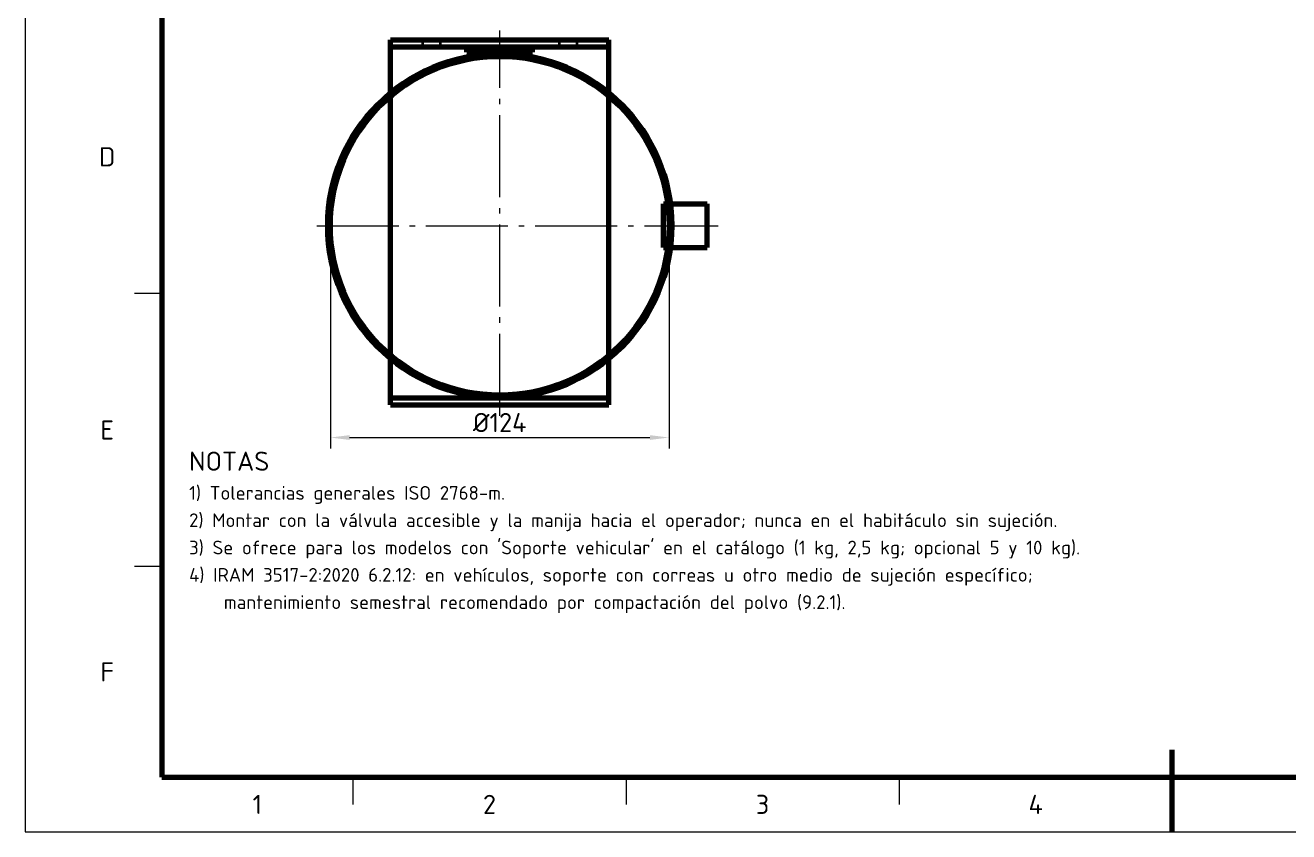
# Model space of a CAD drawing. Header units: millimetres. Extents: x 0 to 420, y 0 to 297.
# Drawn here: x 0 to 231.3, y 0 to 147.6 of the extents above; entities that cross this region are included whole.
import ezdxf
from ezdxf.enums import TextEntityAlignment as Align

# ---------------------------------------------------------------- set-up
doc = ezdxf.new("R2010")
doc.units = ezdxf.units.MM
doc.linetypes.add('IRAM-E-TRAZOS', pattern=[5, 4, -1])
doc.linetypes.add('IRAM-F-TRAZO-PUNTO', pattern=[20, 15, -2, 1, -2])
for name, color, linetype, lineweight in [('01-VISIBLE', 7, 'CONTINUOUS', 70), ('02-OCULTA', 4, 'IRAM-E-TRAZOS', 35), ('03-EJE', 1, 'IRAM-F-TRAZO-PUNTO', 18), ('04-COTA', 3, 'CONTINUOUS', 18), ('06-TEXTO', 7, 'CONTINUOUS', 25), ('07-RECUADRO', 7, 'CONTINUOUS', 70), ('08-FINA', 5, 'CONTINUOUS', 18)]:
    doc.layers.add(name, color=color, linetype=linetype, lineweight=lineweight)
doc.styles.add('ISO3098', font='isocpeur.ttf')
doc.dimstyles.new('FLAMA-IRAM', dxfattribs={"dimtxt": 3.5, "dimasz": 3.5, "dimexe": 2, "dimexo": 1.5, "dimgap": 1, "dimtad": 1, "dimdec": 1, "dimtxsty": 'ISO3098', "dimblk": 'IRAM_FLECHA', "dimblk1": 'IRAM_FLECHA', "dimblk2": 'IRAM_FLECHA', "dimcen": 2.5, "dimclrd": 256, "dimclre": 256, "dimclrt": 256, "dimazin": 3, "dimtfac": 1, "dimtmove": 0, "dimatfit": 3, "dimlwd": 18, "dimlwe": 18})

# ---------------------------------------------------------------- blocks, each defined once
blk = doc.blocks.new('IRAM_FLECHA')
blk.add_solid([(0, 0), (-1, 0.125), (-1, -0.125)])

msp = doc.modelspace()

# ---------------------------------------------------------------- linework, layer by layer
at = {"layer": '01-VISIBLE'}
for p, q in [((66.871, 143.625), (66.871, 144.875)), ((66.871, 144.875), (106.871, 144.875)), ((66.871, 135.211), (66.871, 143.625)), ((66.871, 143.625), (106.871, 143.625)), ((80.871, 142.625), (80.871, 143.625)), ((92.871, 142.625), (92.871, 143.625)), ((106.871, 143.625), (106.871, 144.875)), ((106.871, 135.211), (106.871, 143.625)), ((80.871, 142.625), (92.871, 142.625)), ((66.871, 87.19), (66.871, 134.56)), ((106.871, 87.19), (106.871, 134.56)), ((116.871, 114.875), (117.612, 114.875)), ((116.871, 106.875), (116.871, 114.875)), ((118.116, 114.875), (124.871, 114.875)), ((124.871, 106.875), (124.871, 114.875)), ((116.871, 106.875), (117.612, 106.875)), ((118.116, 106.875), (124.871, 106.875)), ((66.871, 79.375), (66.871, 86.539)), ((106.871, 79.375), (106.871, 86.539)), ((66.871, 78.125), (66.871, 79.375)), ((66.871, 79.375), (106.871, 79.375)), ((106.871, 78.125), (106.871, 79.375)), ((66.871, 78.125), (106.871, 78.125))]:
    msp.add_line(p, q, dxfattribs=at)
for radius in [31.5, 31]:
    msp.add_circle((86.871, 110.875), radius, dxfattribs=at)
at = {"layer": '02-OCULTA'}
for p, q in [((66.871, 144.875), (66.871, 78.125)), ((66.871, 144.875), (106.871, 144.875)), ((66.871, 143.625), (106.871, 143.625)), ((72.746, 144.875), (72.746, 143.625)), ((72.746, 144.875), (72.746, 143.625)), ((75.996, 144.875), (75.996, 143.625)), ((75.996, 144.875), (75.996, 143.625)), ((80.871, 143.625), (92.871, 143.625)), ((80.871, 143.625), (92.871, 143.625)), ((80.871, 143.625), (92.871, 143.625)), ((80.871, 143.625), (92.871, 143.625)), ((80.871, 142.625), (80.871, 143.625)), ((80.871, 142.625), (80.871, 143.625)), ((80.871, 142.625), (80.871, 143.625)), ((92.871, 142.625), (92.871, 143.625)), ((92.871, 142.625), (92.871, 143.625)), ((92.871, 142.625), (92.871, 143.625)), ((97.746, 144.875), (97.746, 143.625)), ((97.746, 144.875), (97.746, 143.625)), ((100.996, 144.875), (100.996, 143.625)), ((100.996, 144.875), (100.996, 143.625)), ((106.871, 144.875), (106.871, 78.125)), ((80.871, 142.625), (92.871, 142.625)), ((80.871, 142.625), (92.871, 142.625)), ((80.871, 142.625), (92.871, 142.625)), ((66.871, 134.56), (66.871, 135.211)), ((106.871, 134.56), (106.871, 135.211)), ((116.871, 114.875), (117.612, 114.875)), ((116.871, 106.875), (116.871, 114.875)), ((116.871, 114.875), (117.612, 114.875)), ((116.871, 114.875), (117.612, 114.875)), ((116.871, 106.875), (116.871, 114.875)), ((116.871, 106.875), (116.871, 114.875)), ((118.116, 114.875), (124.871, 114.875)), ((118.116, 114.875), (124.871, 114.875)), ((118.116, 114.875), (124.871, 114.875)), ((124.871, 106.875), (124.871, 114.875)), ((124.871, 106.875), (124.871, 114.875)), ((124.871, 106.875), (124.871, 114.875)), ((116.871, 106.875), (117.612, 106.875)), ((116.871, 106.875), (117.612, 106.875)), ((116.871, 106.875), (117.612, 106.875)), ((118.116, 106.875), (124.871, 106.875)), ((118.116, 106.875), (124.871, 106.875)), ((118.116, 106.875), (124.871, 106.875)), ((66.871, 86.539), (66.871, 87.19)), ((106.871, 86.539), (106.871, 87.19)), ((106.871, 79.375), (66.871, 79.375)), ((66.871, 78.125), (106.871, 78.125))]:
    msp.add_line(p, q, dxfattribs=at)
for points in [[(75.996, 144.875), (75.793, 144.875), (75.59, 144.875), (75.387, 144.875), (75.183, 144.875), (74.98, 144.875), (74.777, 144.875), (74.574, 144.875), (74.371, 144.875), (74.168, 144.875), (73.965, 144.875), (73.762, 144.875), (73.558, 144.875), (73.355, 144.875), (73.152, 144.875), (72.949, 144.875), (72.746, 144.875)], [(72.746, 144.875), (72.949, 144.875), (73.152, 144.875), (73.355, 144.875), (73.558, 144.875), (73.762, 144.875), (73.965, 144.875), (74.168, 144.875), (74.371, 144.875)], [(75.996, 144.875), (75.793, 144.875), (75.59, 144.875), (75.387, 144.875), (75.183, 144.875), (74.98, 144.875), (74.777, 144.875), (74.574, 144.875), (74.371, 144.875), (74.168, 144.875), (73.965, 144.875), (73.762, 144.875), (73.558, 144.875), (73.355, 144.875), (73.152, 144.875), (72.949, 144.875), (72.746, 144.875)], [(72.746, 144.875), (72.949, 144.875), (73.152, 144.875), (73.355, 144.875), (73.558, 144.875), (73.762, 144.875), (73.965, 144.875), (74.168, 144.875), (74.371, 144.875)], [(75.996, 143.625), (75.793, 143.625), (75.59, 143.625), (75.387, 143.625), (75.183, 143.625), (74.98, 143.625), (74.777, 143.625), (74.574, 143.625), (74.371, 143.625), (74.168, 143.625), (73.965, 143.625), (73.762, 143.625), (73.558, 143.625), (73.355, 143.625), (73.152, 143.625), (72.949, 143.625), (72.746, 143.625)], [(72.746, 143.625), (72.949, 143.625), (73.152, 143.625), (73.355, 143.625), (73.558, 143.625), (73.762, 143.625), (73.965, 143.625), (74.168, 143.625), (74.371, 143.625)], [(75.996, 143.625), (75.793, 143.625), (75.59, 143.625), (75.387, 143.625), (75.183, 143.625), (74.98, 143.625), (74.777, 143.625), (74.574, 143.625), (74.371, 143.625), (74.168, 143.625), (73.965, 143.625), (73.762, 143.625), (73.558, 143.625), (73.355, 143.625), (73.152, 143.625), (72.949, 143.625), (72.746, 143.625)], [(72.746, 143.625), (72.949, 143.625), (73.152, 143.625), (73.355, 143.625), (73.558, 143.625), (73.762, 143.625), (73.965, 143.625), (74.168, 143.625), (74.371, 143.625)], [(74.371, 144.875), (74.574, 144.875), (74.777, 144.875), (74.98, 144.875), (75.183, 144.875), (75.387, 144.875), (75.59, 144.875), (75.793, 144.875), (75.996, 144.875)], [(74.371, 144.875), (74.574, 144.875), (74.777, 144.875), (74.98, 144.875), (75.183, 144.875), (75.387, 144.875), (75.59, 144.875), (75.793, 144.875), (75.996, 144.875)], [(74.371, 143.625), (74.574, 143.625), (74.777, 143.625), (74.98, 143.625), (75.183, 143.625), (75.387, 143.625), (75.59, 143.625), (75.793, 143.625), (75.996, 143.625)], [(74.371, 143.625), (74.574, 143.625), (74.777, 143.625), (74.98, 143.625), (75.183, 143.625), (75.387, 143.625), (75.59, 143.625), (75.793, 143.625), (75.996, 143.625)], [(100.996, 144.875), (100.793, 144.875), (100.59, 144.875), (100.387, 144.875), (100.183, 144.875), (99.98, 144.875), (99.777, 144.875), (99.574, 144.875), (99.371, 144.875), (99.168, 144.875), (98.965, 144.875), (98.762, 144.875), (98.558, 144.875), (98.355, 144.875), (98.152, 144.875), (97.949, 144.875), (97.746, 144.875)], [(97.746, 144.875), (97.949, 144.875), (98.152, 144.875), (98.355, 144.875), (98.558, 144.875), (98.762, 144.875), (98.965, 144.875), (99.168, 144.875), (99.371, 144.875)], [(100.996, 144.875), (100.793, 144.875), (100.59, 144.875), (100.387, 144.875), (100.183, 144.875), (99.98, 144.875), (99.777, 144.875), (99.574, 144.875), (99.371, 144.875), (99.168, 144.875), (98.965, 144.875), (98.762, 144.875), (98.558, 144.875), (98.355, 144.875), (98.152, 144.875), (97.949, 144.875), (97.746, 144.875)], [(97.746, 144.875), (97.949, 144.875), (98.152, 144.875), (98.355, 144.875), (98.558, 144.875), (98.762, 144.875), (98.965, 144.875), (99.168, 144.875), (99.371, 144.875)], [(100.996, 143.625), (100.793, 143.625), (100.59, 143.625), (100.387, 143.625), (100.183, 143.625), (99.98, 143.625), (99.777, 143.625), (99.574, 143.625), (99.371, 143.625), (99.168, 143.625), (98.965, 143.625), (98.762, 143.625), (98.558, 143.625), (98.355, 143.625), (98.152, 143.625), (97.949, 143.625), (97.746, 143.625)], [(97.746, 143.625), (97.949, 143.625), (98.152, 143.625), (98.355, 143.625), (98.558, 143.625), (98.762, 143.625), (98.965, 143.625), (99.168, 143.625), (99.371, 143.625)], [(100.996, 143.625), (100.793, 143.625), (100.59, 143.625), (100.387, 143.625), (100.183, 143.625), (99.98, 143.625), (99.777, 143.625), (99.574, 143.625), (99.371, 143.625), (99.168, 143.625), (98.965, 143.625), (98.762, 143.625), (98.558, 143.625), (98.355, 143.625), (98.152, 143.625), (97.949, 143.625), (97.746, 143.625)], [(97.746, 143.625), (97.949, 143.625), (98.152, 143.625), (98.355, 143.625), (98.558, 143.625), (98.762, 143.625), (98.965, 143.625), (99.168, 143.625), (99.371, 143.625)], [(99.371, 144.875), (99.574, 144.875), (99.777, 144.875), (99.98, 144.875), (100.183, 144.875), (100.387, 144.875), (100.59, 144.875), (100.793, 144.875), (100.996, 144.875)], [(99.371, 144.875), (99.574, 144.875), (99.777, 144.875), (99.98, 144.875), (100.183, 144.875), (100.387, 144.875), (100.59, 144.875), (100.793, 144.875), (100.996, 144.875)], [(99.371, 143.625), (99.574, 143.625), (99.777, 143.625), (99.98, 143.625), (100.183, 143.625), (100.387, 143.625), (100.59, 143.625), (100.793, 143.625), (100.996, 143.625)], [(99.371, 143.625), (99.574, 143.625), (99.777, 143.625), (99.98, 143.625), (100.183, 143.625), (100.387, 143.625), (100.59, 143.625), (100.793, 143.625), (100.996, 143.625)]]:
    msp.add_lwpolyline(points, dxfattribs=at)
for radius in [31.5, 31.5, 31.5, 31, 31, 31]:
    msp.add_circle((86.871, 110.875), radius, dxfattribs=at)
for radius, start, end in [(31, 0, 7.41367), (31, 0, 7.41367), (31, 0, 7.41367), (31, 0, 7.41367), (31.5, 0, 7.29535), (31.5, 0, 7.29535), (31.5, 0, 7.29535), (31.5, 0, 7.29535), (31, -7.41367, 0), (31, -7.41367, 0), (31, -7.41367, 0), (31, -7.41367, 0), (31.5, -7.29535, 0), (31.5, -7.29535, 0), (31.5, -7.29535, 0), (31.5, -7.29535, 0)]:
    msp.add_arc((86.871, 110.875), radius, start, end, dxfattribs=at)
at = {"layer": '03-EJE'}
for p, q in [((86.871, 76.125), (86.871, 146.625)), ((53.371, 110.875), (126.871, 110.875))]:
    msp.add_line(p, q, dxfattribs=at)
at = {"layer": '07-RECUADRO'}
msp.add_line((210, 0), (210, 15), dxfattribs=at)
msp.add_lwpolyline([(25, 10), (410, 10), (410, 287), (25, 287)], close=True, dxfattribs=at)
at = {"layer": '08-FINA'}
for p, q in [((25, 98.5), (20, 98.5)), ((25, 48.5), (20, 48.5)), ((60, 10), (60, 5)), ((110, 10), (110, 5)), ((160, 10), (160, 5))]:
    msp.add_line(p, q, dxfattribs=at)
msp.add_lwpolyline([(0, 0), (420, 0), (420, 297), (0, 297)], close=True, dxfattribs=at)

# ---------------------------------------------------------------- texts
at = {"layer": '06-TEXTO', "style": 'ISO3098'}
for s, p in [('D', (15, 123.5)), ('E', (15, 73.5)), ('F', (15, 29.25)), ('1', (42.5, 5)), ('2', (85, 5)), ('3', (135, 5)), ('4', (185, 5))]:
    msp.add_text(s, height=3.5, dxfattribs=at).set_placement(p, align=Align.MIDDLE_CENTER)
for s, height, p in [('NOTAS', 3.5, (30, 65)), ('1) Tolerancias generales ISO 2768-m.', 2.5, (30, 60)), ('2) Montar con la válvula accesible y la manija hacia el operador; nunca en el habitáculo sin sujeción.', 2.5, (30, 55)), ("3) Se ofrece para los modelos con 'Soporte vehicular' en el catálogo (1 kg, 2,5 kg; opcional 5 y 10 kg).", 2.5, (30, 50)), ('4) IRAM 3517-2:2020 6.2.12: en vehículos, soporte con correas u otro medio de sujeción específico;', 2.5, (30, 45)), ('    mantenimiento semestral recomendado por compactación del polvo (9.2.1).', 2.5, (30, 40))]:
    msp.add_text(s, height=height, dxfattribs=at).set_placement(p, align=Align.BOTTOM_LEFT)

# ---------------------------------------------------------------- dimensions: what is measured, and where the dimension line sits
at = {"layer": '04-COTA'}
msp.add_linear_dim(base=(55.871, 72.125), p1=(55.871, 110.875), p2=(117.871, 110.875), dimstyle='FLAMA-IRAM', override={"dimlfac": 2, "dimpost": '%%c<>'}, dxfattribs=at).render()

doc.saveas('drawing.dxf')
